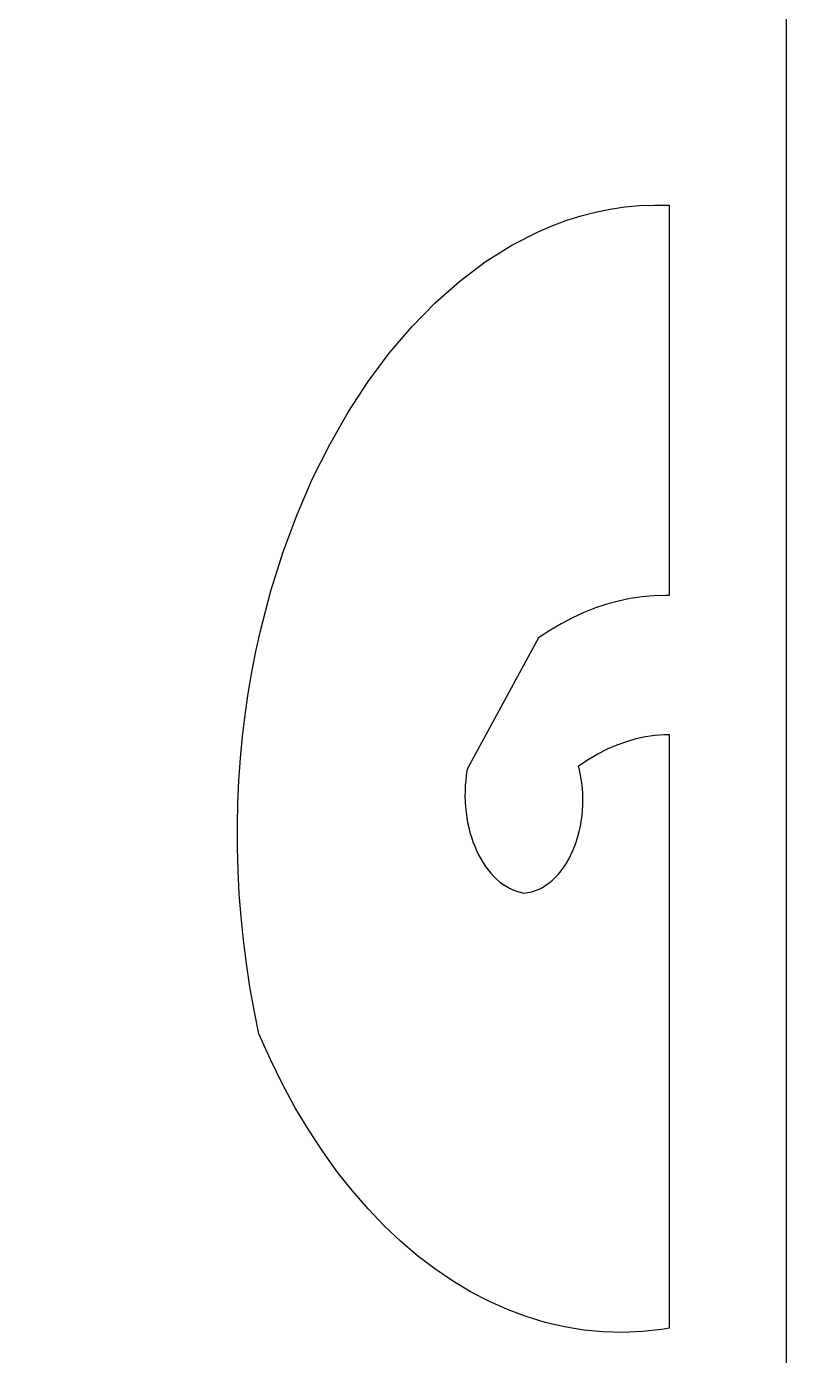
# Model space of a CAD drawing. Header units: centimetres. Extents: x -9.1 to 5.1, y -12.3 to 13.3.
# Drawn here: x 4.076 to 5.091, y 8.987 to 10.763 of the extents above; entities that cross this region are included whole.
import ezdxf

# ---------------------------------------------------------------- set-up
doc = ezdxf.new("R2010")
doc.units = ezdxf.units.CM
doc.header["$MEASUREMENT"] = 0
doc.layers.add('layer 1', color=7, linetype='Continuous')

msp = doc.modelspace()

# ---------------------------------------------------------------- linework, layer by layer
at = {"layer": 'layer 1', "color": 177}
for points, knots in [([(5.08841, 0.68839), (5.08841, 0.68839), (-9.09402, 0.68839), (-9.09402, 0.68839), (-9.09402, 0.68839), (-9.09402, 0.68839), (-9.09402, 13.34418), (-9.09402, 13.34418), (-9.09402, 13.34418), (-9.09402, 13.34418), (5.0911, 13.34418), (5.0911, 13.34418), (5.0911, 13.34418), (5.0911, 13.34418), (5.0911, 0.68839), (5.0911, 0.68839), (5.0911, 0.68839), (5.0911, 0.68839), (5.08841, 0.68839), (5.08841, 0.68839)], [0, 0, 0, 0, 0.1666667, 0.1666667, 0.1666667, 0.1666667, 0.3333333, 0.3333333, 0.3333333, 0.3333333, 0.5, 0.5, 0.5, 0.5, 0.6666667, 0.6666667, 0.6666667, 0.6666667, 1, 1, 1, 1]), ([(4.93436, 9.02335), (4.93436, 9.02335), (4.93436, 9.81653), (4.93436, 9.81653), (4.93436, 9.81653), (4.93436, 9.81653), (4.92773, 9.81651), (4.92773, 9.81651), (4.92773, 9.81651), (4.92773, 9.81651), (4.91541, 9.81561), (4.91541, 9.81561), (4.91541, 9.81561), (4.91541, 9.81561), (4.90297, 9.81382), (4.90297, 9.81382), (4.90297, 9.81382), (4.90297, 9.81382), (4.89042, 9.81112), (4.89042, 9.81112), (4.89042, 9.81112), (4.89042, 9.81112), (4.87776, 9.8075), (4.87776, 9.8075), (4.87776, 9.8075), (4.87776, 9.8075), (4.865, 9.80292), (4.865, 9.80292), (4.865, 9.80292), (4.865, 9.80292), (4.85218, 9.79738), (4.85218, 9.79738), (4.85218, 9.79738), (4.85218, 9.79738), (4.83929, 9.79083), (4.83929, 9.79083), (4.83929, 9.79083), (4.83929, 9.79083), (4.82634, 9.78328), (4.82634, 9.78328), (4.82634, 9.78328), (4.82634, 9.78328), (4.81333, 9.77468), (4.81333, 9.77468), (4.81333, 9.77468), (4.81333, 9.77468), (4.81513, 9.76723), (4.81513, 9.76723), (4.81513, 9.76723), (4.81513, 9.76723), (4.81659, 9.75975), (4.81659, 9.75975), (4.81659, 9.75975), (4.81659, 9.75975), (4.81773, 9.75228), (4.81773, 9.75228), (4.81773, 9.75228), (4.81773, 9.75228), (4.81853, 9.74479), (4.81853, 9.74479), (4.81853, 9.74479), (4.81853, 9.74479), (4.81904, 9.73734), (4.81904, 9.73734), (4.81904, 9.73734), (4.81904, 9.73734), (4.81923, 9.72993), (4.81923, 9.72993), (4.81923, 9.72993), (4.81923, 9.72993), (4.81913, 9.72257), (4.81913, 9.72257), (4.81913, 9.72257), (4.81913, 9.72257), (4.81874, 9.71528), (4.81874, 9.71528), (4.81874, 9.71528), (4.81874, 9.71528), (4.81807, 9.70809), (4.81807, 9.70809), (4.81807, 9.70809), (4.81807, 9.70809), (4.81709, 9.701), (4.81709, 9.701), (4.81709, 9.701), (4.81709, 9.701), (4.81587, 9.69401), (4.81587, 9.69401), (4.81587, 9.69401), (4.81587, 9.69401), (4.81439, 9.68719), (4.81439, 9.68719), (4.81439, 9.68719), (4.81439, 9.68719), (4.81264, 9.6805), (4.81264, 9.6805), (4.81264, 9.6805), (4.81264, 9.6805), (4.81064, 9.674), (4.81064, 9.674), (4.81064, 9.674), (4.81064, 9.674), (4.80841, 9.66767), (4.80841, 9.66767), (4.80841, 9.66767), (4.80841, 9.66767), (4.80593, 9.66155), (4.80593, 9.66155), (4.80593, 9.66155), (4.80593, 9.66155), (4.80325, 9.65565), (4.80325, 9.65565), (4.80325, 9.65565), (4.80325, 9.65565), (4.80033, 9.64999), (4.80033, 9.64999), (4.80033, 9.64999), (4.80033, 9.64999), (4.79718, 9.64458), (4.79718, 9.64458), (4.79718, 9.64458), (4.79718, 9.64458), (4.79385, 9.63943), (4.79385, 9.63943), (4.79385, 9.63943), (4.79385, 9.63943), (4.79031, 9.63458), (4.79031, 9.63458), (4.79031, 9.63458), (4.79031, 9.63458), (4.78657, 9.63003), (4.78657, 9.63003), (4.78657, 9.63003), (4.78657, 9.63003), (4.78266, 9.62579), (4.78266, 9.62579), (4.78266, 9.62579), (4.78266, 9.62579), (4.77857, 9.6219), (4.77857, 9.6219), (4.77857, 9.6219), (4.77857, 9.6219), (4.7743, 9.61835), (4.7743, 9.61835), (4.7743, 9.61835), (4.7743, 9.61835), (4.76987, 9.61517), (4.76987, 9.61517), (4.76987, 9.61517), (4.76987, 9.61517), (4.76529, 9.61238), (4.76529, 9.61238), (4.76529, 9.61238), (4.76529, 9.61238), (4.76055, 9.60998), (4.76055, 9.60998), (4.76055, 9.60998), (4.76055, 9.60998), (4.75566, 9.60801), (4.75566, 9.60801), (4.75566, 9.60801), (4.75566, 9.60801), (4.75065, 9.60647), (4.75065, 9.60647), (4.75065, 9.60647), (4.75065, 9.60647), (4.74551, 9.60537), (4.74551, 9.60537), (4.74551, 9.60537), (4.74551, 9.60537), (4.74024, 9.60475), (4.74024, 9.60475), (4.74024, 9.60475), (4.74024, 9.60475), (4.73527, 9.60578), (4.73527, 9.60578), (4.73527, 9.60578), (4.73527, 9.60578), (4.7304, 9.60723), (4.7304, 9.60723), (4.7304, 9.60723), (4.7304, 9.60723), (4.72564, 9.60905), (4.72564, 9.60905), (4.72564, 9.60905), (4.72564, 9.60905), (4.72103, 9.61123), (4.72103, 9.61123), (4.72103, 9.61123), (4.72103, 9.61123), (4.71652, 9.61377), (4.71652, 9.61377), (4.71652, 9.61377), (4.71652, 9.61377), (4.71216, 9.61666), (4.71216, 9.61666), (4.71216, 9.61666), (4.71216, 9.61666), (4.70794, 9.61987), (4.70794, 9.61987), (4.70794, 9.61987), (4.70794, 9.61987), (4.70384, 9.62341), (4.70384, 9.62341), (4.70384, 9.62341), (4.70384, 9.62341), (4.69992, 9.62724), (4.69992, 9.62724), (4.69992, 9.62724), (4.69992, 9.62724), (4.69616, 9.63137), (4.69616, 9.63137), (4.69616, 9.63137), (4.69616, 9.63137), (4.69255, 9.63577), (4.69255, 9.63577), (4.69255, 9.63577), (4.69255, 9.63577), (4.6891, 9.64044), (4.6891, 9.64044), (4.6891, 9.64044), (4.6891, 9.64044), (4.68583, 9.64537), (4.68583, 9.64537), (4.68583, 9.64537), (4.68583, 9.64537), (4.68275, 9.65054), (4.68275, 9.65054), (4.68275, 9.65054), (4.68275, 9.65054), (4.67983, 9.65594), (4.67983, 9.65594), (4.67983, 9.65594), (4.67983, 9.65594), (4.67713, 9.66155), (4.67713, 9.66155), (4.67713, 9.66155), (4.67713, 9.66155), (4.67462, 9.66737), (4.67462, 9.66737), (4.67462, 9.66737), (4.67462, 9.66737), (4.67231, 9.67336), (4.67231, 9.67336), (4.67231, 9.67336), (4.67231, 9.67336), (4.67021, 9.67955), (4.67021, 9.67955), (4.67021, 9.67955), (4.67021, 9.67955), (4.66832, 9.68589), (4.66832, 9.68589), (4.66832, 9.68589), (4.66832, 9.68589), (4.66666, 9.69239), (4.66666, 9.69239), (4.66666, 9.69239), (4.66666, 9.69239), (4.66524, 9.69904), (4.66524, 9.69904), (4.66524, 9.69904), (4.66524, 9.69904), (4.66404, 9.7058), (4.66404, 9.7058), (4.66404, 9.7058), (4.66404, 9.7058), (4.66307, 9.71267), (4.66307, 9.71267), (4.66307, 9.71267), (4.66307, 9.71267), (4.66235, 9.71965), (4.66235, 9.71965), (4.66235, 9.71965), (4.66235, 9.71965), (4.66187, 9.72672), (4.66187, 9.72672), (4.66187, 9.72672), (4.66187, 9.72672), (4.66166, 9.73386), (4.66166, 9.73386), (4.66166, 9.73386), (4.66166, 9.73386), (4.66171, 9.74107), (4.66171, 9.74107), (4.66171, 9.74107), (4.66171, 9.74107), (4.66201, 9.74832), (4.66201, 9.74832), (4.66201, 9.74832), (4.66201, 9.74832), (4.6626, 9.75562), (4.6626, 9.75562), (4.6626, 9.75562), (4.6626, 9.75562), (4.66346, 9.76293), (4.66346, 9.76293), (4.66346, 9.76293), (4.66346, 9.76293), (4.66461, 9.77025), (4.66461, 9.77025), (4.66461, 9.77025), (4.66461, 9.77025), (4.75998, 9.9458), (4.75998, 9.9458), (4.75998, 9.9458), (4.75998, 9.9458), (4.77489, 9.95569), (4.77489, 9.95569), (4.77489, 9.95569), (4.77489, 9.95569), (4.78995, 9.96463), (4.78995, 9.96463), (4.78995, 9.96463), (4.78995, 9.96463), (4.80515, 9.9726), (4.80515, 9.9726), (4.80515, 9.9726), (4.80515, 9.9726), (4.82047, 9.97963), (4.82047, 9.97963), (4.82047, 9.97963), (4.82047, 9.97963), (4.83589, 9.9857), (4.83589, 9.9857), (4.83589, 9.9857), (4.83589, 9.9857), (4.85139, 9.99084), (4.85139, 9.99084), (4.85139, 9.99084), (4.85139, 9.99084), (4.86698, 9.99504), (4.86698, 9.99504), (4.86698, 9.99504), (4.86698, 9.99504), (4.88257, 9.9983), (4.88257, 9.9983), (4.88257, 9.9983), (4.88257, 9.9983), (4.89822, 10.00064), (4.89822, 10.00064), (4.89822, 10.00064), (4.89822, 10.00064), (4.91388, 10.00205), (4.91388, 10.00205), (4.91388, 10.00205), (4.91388, 10.00205), (4.92953, 10.00255), (4.92953, 10.00255), (4.92953, 10.00255), (4.92953, 10.00255), (4.93436, 10.00242), (4.93436, 10.00242), (4.93436, 10.00242), (4.93436, 10.00242), (4.93436, 10.52389), (4.93436, 10.52389), (4.93436, 10.52389), (4.93436, 10.52389), (4.91491, 10.52419), (4.91491, 10.52419), (4.91491, 10.52419), (4.91491, 10.52419), (4.89498, 10.52342), (4.89498, 10.52342), (4.89498, 10.52342), (4.89498, 10.52342), (4.87522, 10.52158), (4.87522, 10.52158), (4.87522, 10.52158), (4.87522, 10.52158), (4.8556, 10.51867), (4.8556, 10.51867), (4.8556, 10.51867), (4.8556, 10.51867), (4.83618, 10.51473), (4.83618, 10.51473), (4.83618, 10.51473), (4.83618, 10.51473), (4.81694, 10.50977), (4.81694, 10.50977), (4.81694, 10.50977), (4.81694, 10.50977), (4.79792, 10.50381), (4.79792, 10.50381), (4.79792, 10.50381), (4.79792, 10.50381), (4.77911, 10.49687), (4.77911, 10.49687), (4.77911, 10.49687), (4.77911, 10.49687), (4.76054, 10.48897), (4.76054, 10.48897), (4.76054, 10.48897), (4.76054, 10.48897), (4.72412, 10.47037), (4.72412, 10.47037), (4.72412, 10.47037), (4.72412, 10.47037), (4.68881, 10.44815), (4.68881, 10.44815), (4.68881, 10.44815), (4.68881, 10.44815), (4.65469, 10.42248), (4.65469, 10.42248), (4.65469, 10.42248), (4.65469, 10.42248), (4.62185, 10.39348), (4.62185, 10.39348), (4.62185, 10.39348), (4.62185, 10.39348), (4.59044, 10.36134), (4.59044, 10.36134), (4.59044, 10.36134), (4.59044, 10.36134), (4.56054, 10.32619), (4.56054, 10.32619), (4.56054, 10.32619), (4.56054, 10.32619), (4.53225, 10.28818), (4.53225, 10.28818), (4.53225, 10.28818), (4.53225, 10.28818), (4.50569, 10.24749), (4.50569, 10.24749), (4.50569, 10.24749), (4.50569, 10.24749), (4.48096, 10.20423), (4.48096, 10.20423), (4.48096, 10.20423), (4.48096, 10.20423), (4.45816, 10.15858), (4.45816, 10.15858), (4.45816, 10.15858), (4.45816, 10.15858), (4.4374, 10.1107), (4.4374, 10.1107), (4.4374, 10.1107), (4.4374, 10.1107), (4.4188, 10.06072), (4.4188, 10.06072), (4.4188, 10.06072), (4.4188, 10.06072), (4.40245, 10.0088), (4.40245, 10.0088), (4.40245, 10.0088), (4.40245, 10.0088), (4.38848, 9.95509), (4.38848, 9.95509), (4.38848, 9.95509), (4.38848, 9.95509), (4.38241, 9.92764), (4.38241, 9.92764), (4.38241, 9.92764), (4.38241, 9.92764), (4.37696, 9.89976), (4.37696, 9.89976), (4.37696, 9.89976), (4.37696, 9.89976), (4.37216, 9.87154), (4.37216, 9.87154), (4.37216, 9.87154), (4.37216, 9.87154), (4.36802, 9.84296), (4.36802, 9.84296), (4.36802, 9.84296), (4.36802, 9.84296), (4.36455, 9.81404), (4.36455, 9.81404), (4.36455, 9.81404), (4.36455, 9.81404), (4.36176, 9.78481), (4.36176, 9.78481), (4.36176, 9.78481), (4.36176, 9.78481), (4.35967, 9.75529), (4.35967, 9.75529), (4.35967, 9.75529), (4.35967, 9.75529), (4.3583, 9.7255), (4.3583, 9.7255), (4.3583, 9.7255), (4.3583, 9.7255), (4.35763, 9.69545), (4.35763, 9.69545), (4.35763, 9.69545), (4.35763, 9.69545), (4.35771, 9.66515), (4.35771, 9.66515), (4.35771, 9.66515), (4.35771, 9.66515), (4.35853, 9.63466), (4.35853, 9.63466), (4.35853, 9.63466), (4.35853, 9.63466), (4.36013, 9.60395), (4.36013, 9.60395), (4.36013, 9.60395), (4.36013, 9.60395), (4.3625, 9.57306), (4.3625, 9.57306), (4.3625, 9.57306), (4.3625, 9.57306), (4.36567, 9.54202), (4.36567, 9.54202), (4.36567, 9.54202), (4.36567, 9.54202), (4.36962, 9.51083), (4.36962, 9.51083), (4.36962, 9.51083), (4.36962, 9.51083), (4.37439, 9.47952), (4.37439, 9.47952), (4.37439, 9.47952), (4.37439, 9.47952), (4.38001, 9.44812), (4.38001, 9.44812), (4.38001, 9.44812), (4.38001, 9.44812), (4.38646, 9.41662), (4.38646, 9.41662), (4.38646, 9.41662), (4.38646, 9.41662), (4.40172, 9.38224), (4.40172, 9.38224), (4.40172, 9.38224), (4.40172, 9.38224), (4.41791, 9.34929), (4.41791, 9.34929), (4.41791, 9.34929), (4.41791, 9.34929), (4.43496, 9.31781), (4.43496, 9.31781), (4.43496, 9.31781), (4.43496, 9.31781), (4.45287, 9.28777), (4.45287, 9.28777), (4.45287, 9.28777), (4.45287, 9.28777), (4.47158, 9.25924), (4.47158, 9.25924), (4.47158, 9.25924), (4.47158, 9.25924), (4.49104, 9.2322), (4.49104, 9.2322), (4.49104, 9.2322), (4.49104, 9.2322), (4.51123, 9.20668), (4.51123, 9.20668), (4.51123, 9.20668), (4.51123, 9.20668), (4.5321, 9.1827), (4.5321, 9.1827), (4.5321, 9.1827), (4.5321, 9.1827), (4.55359, 9.16027), (4.55359, 9.16027), (4.55359, 9.16027), (4.55359, 9.16027), (4.57568, 9.13941), (4.57568, 9.13941), (4.57568, 9.13941), (4.57568, 9.13941), (4.59832, 9.12013), (4.59832, 9.12013), (4.59832, 9.12013), (4.59832, 9.12013), (4.62148, 9.10247), (4.62148, 9.10247), (4.62148, 9.10247), (4.62148, 9.10247), (4.6451, 9.08641), (4.6451, 9.08641), (4.6451, 9.08641), (4.6451, 9.08641), (4.66917, 9.072), (4.66917, 9.072), (4.66917, 9.072), (4.66917, 9.072), (4.69363, 9.05923), (4.69363, 9.05923), (4.69363, 9.05923), (4.69363, 9.05923), (4.71843, 9.04815), (4.71843, 9.04815), (4.71843, 9.04815), (4.71843, 9.04815), (4.74354, 9.03875), (4.74354, 9.03875), (4.74354, 9.03875), (4.74354, 9.03875), (4.76891, 9.03105), (4.76891, 9.03105), (4.76891, 9.03105), (4.76891, 9.03105), (4.79452, 9.02506), (4.79452, 9.02506), (4.79452, 9.02506), (4.79452, 9.02506), (4.82032, 9.02083), (4.82032, 9.02083), (4.82032, 9.02083), (4.82032, 9.02083), (4.84624, 9.01834), (4.84624, 9.01834), (4.84624, 9.01834), (4.84624, 9.01834), (4.87229, 9.01763), (4.87229, 9.01763), (4.87229, 9.01763), (4.87229, 9.01763), (4.89838, 9.0187), (4.89838, 9.0187), (4.89838, 9.0187), (4.89838, 9.0187), (4.92451, 9.02158), (4.92451, 9.02158), (4.92451, 9.02158), (4.92451, 9.02158), (4.93436, 9.02335), (4.93436, 9.02335)], [0, 0, 0, 0, 0.0064103, 0.0064103, 0.0064103, 0.0064103, 0.0128205, 0.0128205, 0.0128205, 0.0128205, 0.0192308, 0.0192308, 0.0192308, 0.0192308, 0.025641, 0.025641, 0.025641, 0.025641, 0.0320513, 0.0320513, 0.0320513, 0.0320513, 0.0384615, 0.0384615, 0.0384615, 0.0384615, 0.0448718, 0.0448718, 0.0448718, 0.0448718, 0.0512821, 0.0512821, 0.0512821, 0.0512821, 0.0576923, 0.0576923, 0.0576923, 0.0576923, 0.0641026, 0.0641026, 0.0641026, 0.0641026, 0.0705128, 0.0705128, 0.0705128, 0.0705128, 0.0769231, 0.0769231, 0.0769231, 0.0769231, 0.0833333, 0.0833333, 0.0833333, 0.0833333, 0.0897436, 0.0897436, 0.0897436, 0.0897436, 0.0961538, 0.0961538, 0.0961538, 0.0961538, 0.1025641, 0.1025641, 0.1025641, 0.1025641, 0.1089744, 0.1089744, 0.1089744, 0.1089744, 0.1153846, 0.1153846, 0.1153846, 0.1153846, 0.1217949, 0.1217949, 0.1217949, 0.1217949, 0.1282051, 0.1282051, 0.1282051, 0.1282051, 0.1346154, 0.1346154, 0.1346154, 0.1346154, 0.1410256, 0.1410256, 0.1410256, 0.1410256, 0.1474359, 0.1474359, 0.1474359, 0.1474359, 0.1538462, 0.1538462, 0.1538462, 0.1538462, 0.1602564, 0.1602564, 0.1602564, 0.1602564, 0.1666667, 0.1666667, 0.1666667, 0.1666667, 0.1730769, 0.1730769, 0.1730769, 0.1730769, 0.1794872, 0.1794872, 0.1794872, 0.1794872, 0.1858974, 0.1858974, 0.1858974, 0.1858974, 0.1923077, 0.1923077, 0.1923077, 0.1923077, 0.1987179, 0.1987179, 0.1987179, 0.1987179, 0.2051282, 0.2051282, 0.2051282, 0.2051282, 0.2115385, 0.2115385, 0.2115385, 0.2115385, 0.2179487, 0.2179487, 0.2179487, 0.2179487, 0.224359, 0.224359, 0.224359, 0.224359, 0.2307692, 0.2307692, 0.2307692, 0.2307692, 0.2371795, 0.2371795, 0.2371795, 0.2371795, 0.2435897, 0.2435897, 0.2435897, 0.2435897, 0.25, 0.25, 0.25, 0.25, 0.2564103, 0.2564103, 0.2564103, 0.2564103, 0.2628205, 0.2628205, 0.2628205, 0.2628205, 0.2692308, 0.2692308, 0.2692308, 0.2692308, 0.275641, 0.275641, 0.275641, 0.275641, 0.2820513, 0.2820513, 0.2820513, 0.2820513, 0.2884615, 0.2884615, 0.2884615, 0.2884615, 0.2948718, 0.2948718, 0.2948718, 0.2948718, 0.3012821, 0.3012821, 0.3012821, 0.3012821, 0.3076923, 0.3076923, 0.3076923, 0.3076923, 0.3141026, 0.3141026, 0.3141026, 0.3141026, 0.3205128, 0.3205128, 0.3205128, 0.3205128, 0.3269231, 0.3269231, 0.3269231, 0.3269231, 0.3333333, 0.3333333, 0.3333333, 0.3333333, 0.3397436, 0.3397436, 0.3397436, 0.3397436, 0.3461538, 0.3461538, 0.3461538, 0.3461538, 0.3525641, 0.3525641, 0.3525641, 0.3525641, 0.3589744, 0.3589744, 0.3589744, 0.3589744, 0.3653846, 0.3653846, 0.3653846, 0.3653846, 0.3717949, 0.3717949, 0.3717949, 0.3717949, 0.3782051, 0.3782051, 0.3782051, 0.3782051, 0.3846154, 0.3846154, 0.3846154, 0.3846154, 0.3910256, 0.3910256, 0.3910256, 0.3910256, 0.3974359, 0.3974359, 0.3974359, 0.3974359, 0.4038462, 0.4038462, 0.4038462, 0.4038462, 0.4102564, 0.4102564, 0.4102564, 0.4102564, 0.4166667, 0.4166667, 0.4166667, 0.4166667, 0.4230769, 0.4230769, 0.4230769, 0.4230769, 0.4294872, 0.4294872, 0.4294872, 0.4294872, 0.4358974, 0.4358974, 0.4358974, 0.4358974, 0.4423077, 0.4423077, 0.4423077, 0.4423077, 0.4487179, 0.4487179, 0.4487179, 0.4487179, 0.4551282, 0.4551282, 0.4551282, 0.4551282, 0.4615385, 0.4615385, 0.4615385, 0.4615385, 0.4679487, 0.4679487, 0.4679487, 0.4679487, 0.474359, 0.474359, 0.474359, 0.474359, 0.4807692, 0.4807692, 0.4807692, 0.4807692, 0.4871795, 0.4871795, 0.4871795, 0.4871795, 0.4935897, 0.4935897, 0.4935897, 0.4935897, 0.5, 0.5, 0.5, 0.5, 0.5064103, 0.5064103, 0.5064103, 0.5064103, 0.5128205, 0.5128205, 0.5128205, 0.5128205, 0.5192308, 0.5192308, 0.5192308, 0.5192308, 0.525641, 0.525641, 0.525641, 0.525641, 0.5320513, 0.5320513, 0.5320513, 0.5320513, 0.5384615, 0.5384615, 0.5384615, 0.5384615, 0.5448718, 0.5448718, 0.5448718, 0.5448718, 0.5512821, 0.5512821, 0.5512821, 0.5512821, 0.5576923, 0.5576923, 0.5576923, 0.5576923, 0.5641026, 0.5641026, 0.5641026, 0.5641026, 0.5705128, 0.5705128, 0.5705128, 0.5705128, 0.5769231, 0.5769231, 0.5769231, 0.5769231, 0.5833333, 0.5833333, 0.5833333, 0.5833333, 0.5897436, 0.5897436, 0.5897436, 0.5897436, 0.5961538, 0.5961538, 0.5961538, 0.5961538, 0.6025641, 0.6025641, 0.6025641, 0.6025641, 0.6089744, 0.6089744, 0.6089744, 0.6089744, 0.6153846, 0.6153846, 0.6153846, 0.6153846, 0.6217949, 0.6217949, 0.6217949, 0.6217949, 0.6282051, 0.6282051, 0.6282051, 0.6282051, 0.6346154, 0.6346154, 0.6346154, 0.6346154, 0.6410256, 0.6410256, 0.6410256, 0.6410256, 0.6474359, 0.6474359, 0.6474359, 0.6474359, 0.6538462, 0.6538462, 0.6538462, 0.6538462, 0.6602564, 0.6602564, 0.6602564, 0.6602564, 0.6666667, 0.6666667, 0.6666667, 0.6666667, 0.6730769, 0.6730769, 0.6730769, 0.6730769, 0.6794872, 0.6794872, 0.6794872, 0.6794872, 0.6858974, 0.6858974, 0.6858974, 0.6858974, 0.6923077, 0.6923077, 0.6923077, 0.6923077, 0.6987179, 0.6987179, 0.6987179, 0.6987179, 0.7051282, 0.7051282, 0.7051282, 0.7051282, 0.7115385, 0.7115385, 0.7115385, 0.7115385, 0.7179487, 0.7179487, 0.7179487, 0.7179487, 0.724359, 0.724359, 0.724359, 0.724359, 0.7307692, 0.7307692, 0.7307692, 0.7307692, 0.7371795, 0.7371795, 0.7371795, 0.7371795, 0.7435897, 0.7435897, 0.7435897, 0.7435897, 0.75, 0.75, 0.75, 0.75, 0.7564103, 0.7564103, 0.7564103, 0.7564103, 0.7628205, 0.7628205, 0.7628205, 0.7628205, 0.7692308, 0.7692308, 0.7692308, 0.7692308, 0.775641, 0.775641, 0.775641, 0.775641, 0.7820513, 0.7820513, 0.7820513, 0.7820513, 0.7884615, 0.7884615, 0.7884615, 0.7884615, 0.7948718, 0.7948718, 0.7948718, 0.7948718, 0.8012821, 0.8012821, 0.8012821, 0.8012821, 0.8076923, 0.8076923, 0.8076923, 0.8076923, 0.8141026, 0.8141026, 0.8141026, 0.8141026, 0.8205128, 0.8205128, 0.8205128, 0.8205128, 0.8269231, 0.8269231, 0.8269231, 0.8269231, 0.8333333, 0.8333333, 0.8333333, 0.8333333, 0.8397436, 0.8397436, 0.8397436, 0.8397436, 0.8461538, 0.8461538, 0.8461538, 0.8461538, 0.8525641, 0.8525641, 0.8525641, 0.8525641, 0.8589744, 0.8589744, 0.8589744, 0.8589744, 0.8653846, 0.8653846, 0.8653846, 0.8653846, 0.8717949, 0.8717949, 0.8717949, 0.8717949, 0.8782051, 0.8782051, 0.8782051, 0.8782051, 0.8846154, 0.8846154, 0.8846154, 0.8846154, 0.8910256, 0.8910256, 0.8910256, 0.8910256, 0.8974359, 0.8974359, 0.8974359, 0.8974359, 0.9038462, 0.9038462, 0.9038462, 0.9038462, 0.9102564, 0.9102564, 0.9102564, 0.9102564, 0.9166667, 0.9166667, 0.9166667, 0.9166667, 0.9230769, 0.9230769, 0.9230769, 0.9230769, 0.9294872, 0.9294872, 0.9294872, 0.9294872, 0.9358974, 0.9358974, 0.9358974, 0.9358974, 0.9423077, 0.9423077, 0.9423077, 0.9423077, 0.9487179, 0.9487179, 0.9487179, 0.9487179, 0.9551282, 0.9551282, 0.9551282, 0.9551282, 0.9615385, 0.9615385, 0.9615385, 0.9615385, 0.9679487, 0.9679487, 0.9679487, 0.9679487, 0.974359, 0.974359, 0.974359, 0.974359, 0.9807692, 0.9807692, 0.9807692, 0.9807692, 0.9871795, 0.9871795, 0.9871795, 0.9871795, 1, 1, 1, 1])]:
    msp.add_open_spline(points, degree=3, knots=knots, dxfattribs=at)

doc.saveas('drawing.dxf')
